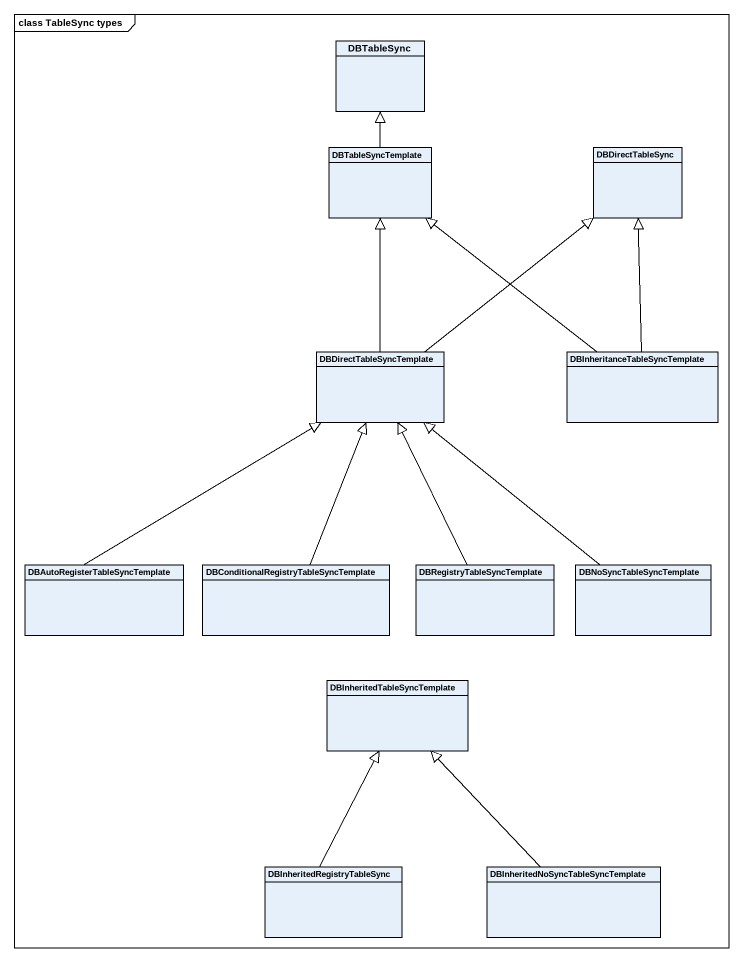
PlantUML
@startuml
mainframe class TableSync types
hide circle
hide empty members
class DBTableSync
class DBTableSyncTemplate
class DBDirectTableSync
class DBDirectTableSyncTemplate
class "DBInheritanceTableSyncTemplate" as DBInheritanceTableSyncTempla
class "DBAutoRegisterTableSyncTemplate" as DBAutoRegisterTableSyncTempl
class "DBConditionalRegistryTableSyncTemplate" as DBConditionalRegistryTableSy
class DBRegistryTableSyncTemplate
class DBNoSyncTableSyncTemplate
class DBInheritedTableSyncTemplate
class DBInheritedRegistryTableSync
class "DBInheritedNoSyncTableSyncTemplate" as DBInheritedNoSyncTableSyncTe
DBTableSyncTemplate -up-|> DBTableSync
DBDirectTableSyncTemplate -up-|> DBTableSyncTemplate
DBDirectTableSyncTemplate -up-|> DBDirectTableSync
DBInheritanceTableSyncTempla -up-|> DBTableSyncTemplate
DBInheritanceTableSyncTempla -up-|> DBDirectTableSync
DBAutoRegisterTableSyncTempl -up-|> DBDirectTableSyncTemplate
DBConditionalRegistryTableSy -up-|> DBDirectTableSyncTemplate
DBRegistryTableSyncTemplate -up-|> DBDirectTableSyncTemplate
DBNoSyncTableSyncTemplate -up-|> DBDirectTableSyncTemplate
DBInheritedRegistryTableSync -up-|> DBInheritedTableSyncTemplate
DBInheritedNoSyncTableSyncTe -up-|> DBInheritedTableSyncTemplate
@enduml
